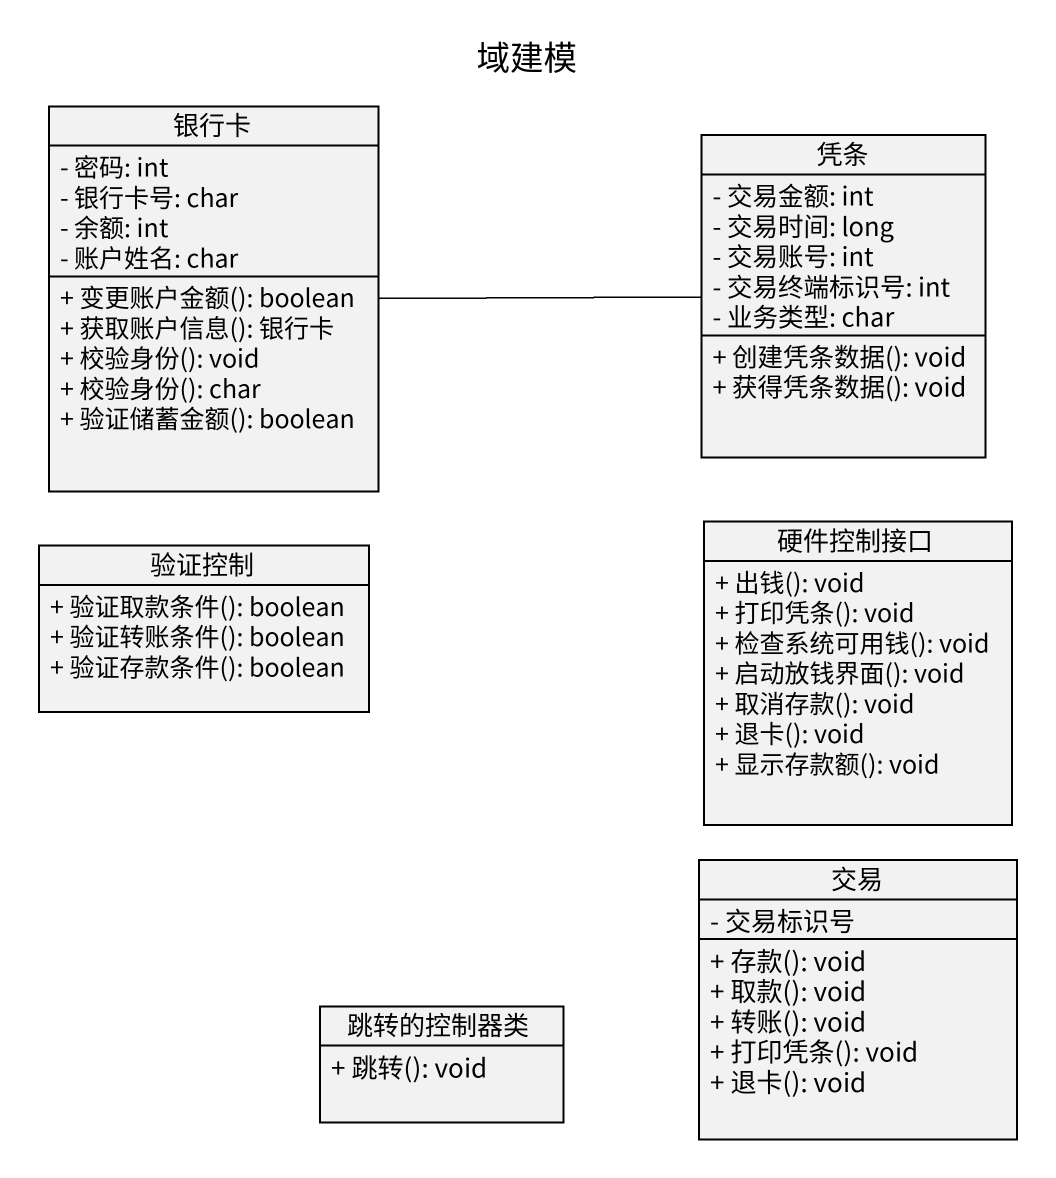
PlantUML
@startuml
title 域建模
hide circle
hide empty members
skinparam classAttributeIconSize 0
class 银行卡 {
  - 密码: int
  - 银行卡号: char
  - 余额: int
  - 账户姓名: char
  + 变更账户金额(): boolean
  + 获取账户信息(): 银行卡
  + 校验身份(): void
  + 校验身份(): char
  + 验证储蓄金额(): boolean
}
class 凭条 {
  - 交易金额: int
  - 交易时间: long
  - 交易账号: int
  - 交易终端标识号: int
  - 业务类型: char
  + 创建凭条数据(): void
  + 获得凭条数据(): void
}
class 验证控制 {
  + 验证取款条件(): boolean
  + 验证转账条件(): boolean
  + 验证存款条件(): boolean
}
class 硬件控制接口 {
  + 出钱(): void
  + 打印凭条(): void
  + 检查系统可用钱(): void
  + 启动放钱界面(): void
  + 取消存款(): void
  + 退卡(): void
  + 显示存款额(): void
}
class 交易 {
  - 交易标识号
  + 存款(): void
  + 取款(): void
  + 转账(): void
  + 打印凭条(): void
  + 退卡(): void
}
class 跳转的控制器类 {
  + 跳转(): void
}
银行卡 -right- 凭条
@enduml
